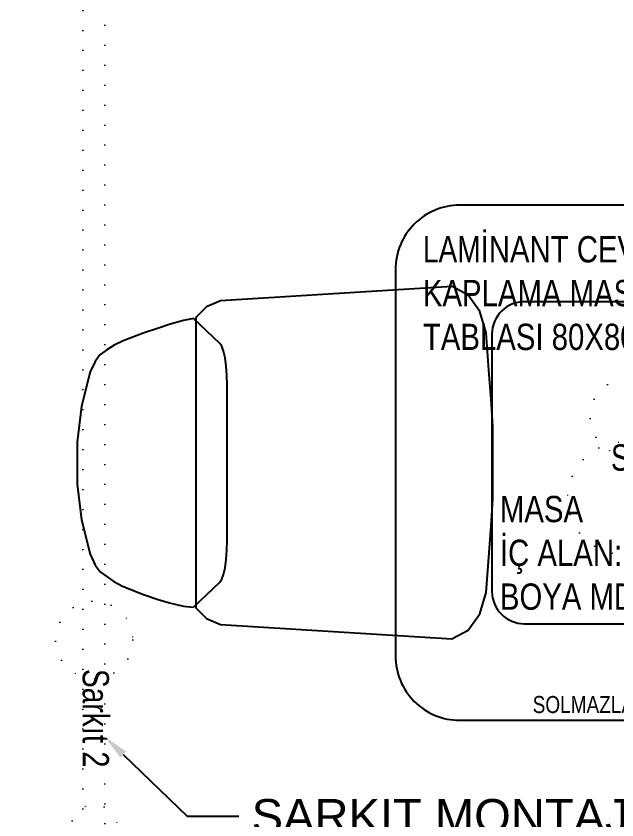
# Model space of a CAD drawing. Header units: millimetres. Extents: x 7687 to 15428, y -715 to 4028.
# Drawn here: x 9683.9 to 9777.2, y -111.1 to 13.8 of the extents above; entities that cross this region are included whole.
import ezdxf
from ezdxf import colors
from ezdxf.entities.mleader import LeaderData, LeaderLine
from ezdxf.math import Vec2, Vec3

# ---------------------------------------------------------------- set-up
doc = ezdxf.new("R2010")
doc.units = ezdxf.units.MM
doc.linetypes.add('14.022_CEKIRDEKLER_SAFTLAR_+51.00$0$ACAD_ISO07W100', pattern=[3, 0, -3])
doc.linetypes.add('ACAD_ISO07W100', pattern=[3, 0, -3])
doc.layers.add('LAMİNANT MASA', color=121, linetype='Continuous')
doc.layers.add('YAZI', color=121, linetype='Continuous')
for name, color, linetype, lineweight in [('Sarkıt Ayd.', 50, 'ACAD_ISO07W100', 0), ('SS_FURNITURE', 23, 'Continuous', 25), ('yazı', 7, 'Continuous', 20)]:
    doc.layers.add(name, color=color, linetype=linetype, lineweight=lineweight)
doc.styles.add('OTEL AKSARAY', font='', dxfattribs={"width": 0.8})
doc.styles.get("Standard").update_dxf_attribs({"font": 'arial.ttf'})
doc.styles.get('OTEL AKSARAY').set_extended_font_data('FrankRuehl')

# ---------------------------------------------------------------- blocks, each defined once
blk = doc.blocks.new('A$C45576B5D')
for points, elevation in [([(0, 45.99), (16.66, 14.04), (18.37, 12.42), (20.59, 11.58), (61.76, 29.87), (62.63, 32.08), (62.58, 34.44), (50.04, 68.21), (47.77, 69.95), (44.71, 70.58), (41.3, 70.12), (31.58, 66.66), (27.59, 65.16), (17.31, 60.59), (13.53, 58.64), (9.56, 56.5), (4.44, 53.75), (1.81, 51.52), (0.23, 48.84)], 3.76), ([(20.87, 11.3), (21.76, 10), (23.25, 8.22), (24.42, 6.92), (25.98, 5.2), (28.46, 2.69), (29.66, 1.69), (30.75, 0.97), (31.91, 0.3), (33.16, 0.01), (34.93, 0), (40.38, 0.94), (45.73, 2.56), (51.7, 5.21), (56.48, 8.09), (60.84, 11.51), (62.07, 12.88), (62.69, 14), (62.97, 15.31), (63.21, 16.58), (63.36, 18.08), (63.17, 21.61), (62.95, 24.01), (62.74, 25.84), (62.31, 28.03), (61.83, 29.5), (56.59, 31.67), (56.08, 31.77), (55.28, 31.71), (54.24, 31.49), (53, 31.13), (51.63, 30.64), (50.22, 30.05), (39.21, 25.16), (28.2, 20.27), (26.82, 19.62), (25.55, 18.94), (24.45, 18.26), (23.58, 17.63), (23, 17.08), (22.73, 16.63)], 13)]:
    blk.add_lwpolyline(points, close=True, dxfattribs=dict(elevation=elevation))
blk = doc.blocks.new('fxtgd')
at = {"layer": 'Sarkıt Ayd.', "linetype": '14.022_CEKIRDEKLER_SAFTLAR_+51.00$0$ACAD_ISO07W100'}
for centre, radius in [((47577.87, 3685.46), 6), ((47587.87, 3681.37), 3.6), ((47577.16, 3672.82), 8.75), ((47589.2, 3674.2), 5.55)]:
    blk.add_circle(centre, radius, dxfattribs=at)
at = {"layer": 'Sarkıt Ayd.', "insert": (47575.13, 3681.18), "char_height": 4.08, "attachment_point": 1, "style": 'OTEL AKSARAY'}
blk.add_mtext_dynamic_manual_height_columns('Sark{\\fArial|b0|i0|c162|p34;ıt 1}', width=49.5719, gutter_width=425, heights=[0], dxfattribs=at)
blk = doc.blocks.new('LAMİNANT CEVİZ MASA')
at = {"layer": 'LAMİNANT MASA'}
for points in [[(47278.24, 3555.66), (47338.24, 3555.66, 0.414214), (47348.24, 3565.66), (47348.24, 3625.66, 0.414214), (47338.24, 3635.66), (47278.24, 3635.66, 0.414214), (47268.24, 3625.66), (47268.24, 3565.66, 0.414214)], [(47288.24, 3570.66), (47328.24, 3570.66, 0.414214), (47333.24, 3575.66), (47333.24, 3615.66, 0.414214), (47328.24, 3620.66), (47288.24, 3620.66, 0.414214), (47283.24, 3615.66), (47283.24, 3575.66, 0.414214)]]:
    blk.add_lwpolyline(points, format="xyb", close=True, dxfattribs=at)
at = {"layer": 'Sarkıt Ayd.'}
blk.add_blockref('fxtgd', (-273.4, -82.67), dxfattribs=at)
at = {"layer": 'yazı', "attachment_point": 1, "style": 'OTEL AKSARAY'}
for s, width, insert, char_height in [('LAM{\\fArial|b0|i0|c162|p34;İNANT CEVİZ KAPLAMA MASA TABLASI 80X80 cm}', 49.5719, (47272.5, 3630.85), 4.08), ('{\\fArial|b0|i0|c162|p34;MASA\\PİÇ ALAN: LAKE BOYA MDF}', 37.1071, (47284.47, 3590.51), 4.08), ('{\\fArial|b0|i0|c162|p34;SOLMAZLAR MODEL 4}', 37.1071, (47289.56, 3559.43), 2.6438)]:
    blk.add_mtext_dynamic_manual_height_columns(s, width=width, gutter_width=425, heights=[0], dxfattribs=dict(at, insert=insert, char_height=char_height))
blk = doc.blocks.new('AJGIRHNGPB')
at = {"layer": 'Sarkıt Ayd.', "linetype": '14.022_CEKIRDEKLER_SAFTLAR_+51.00$0$ACAD_ISO07W100'}
blk.add_lwpolyline([(49949.25, 3313.17), (49949.25, 2593.17), (49945.85, 2593.17), (49945.85, 3313.17)], dxfattribs=at)
for centre, radius in [((49947.6, 3047.23), 6), ((49947.6, 3018.03), 3.6)]:
    blk.add_circle(centre, radius, dxfattribs=at)
at = {"layer": 'Sarkıt Ayd.', "insert": (49949.9, 3042.69), "char_height": 4.08, "attachment_point": 1, "rotation": 270, "style": 'OTEL AKSARAY'}
blk.add_mtext_dynamic_manual_height_columns('Sark{\\fArial|b0|i0|c162|p34;ıt 2 }', width=49.5719, gutter_width=425, heights=[0], dxfattribs=at)

msp = doc.modelspace()

# ---------------------------------------------------------------- block references
at = {"layer": 'SS_FURNITURE', "rotation": 246.0476519141656}
msp.add_blockref('A$C45576B5D', (9709.59, -9.56, -3.76), dxfattribs=at)
at = {"layer": 'YAZI'}
for name, p in [('AJGIRHNGPB', (-40251.6, -3130.33)), ('LAMİNANT CEVİZ MASA', (-37525.41, -3651.27))]:
    msp.add_blockref(name, p, dxfattribs=at)

# ---------------------------------------------------------------- leaders
at = {"color": 252, "ltscale": 100, "true_color": 0x939598}
ml = msp.add_multileader_mtext('Standard', dxfattribs=at)
ml.set_content('SARKIT MONTAJI RAY SPOTA YAPILACAKTIR.', color=(147, 149, 152))
ml.set_leader_properties()
ml.build(insert=Vec2(0, 0))
ctx = ml.context
ctx.base_point, ctx.char_height, ctx.plane_origin = Vec3(9718.48, -110.5), 5.2416, Vec3(9826.14, -196.78)
notes = []
notes.append((ctx, [(1, (1, 1, 0), (9710.48, -110.5), (1, 0), 8, [(0, [(9697.65, -98.16)], 0, [])])]))
ctx.mtext.insert, ctx.mtext.rotation, ctx.mtext.flow_direction = Vec3(9720.48, -107.84), 6.283185, 5
for ctx, leaders in notes:
    for number, flags, end, landing, length, lines in leaders:
        leader = LeaderData()
        leader.index, (leader.has_last_leader_line, leader.has_dogleg_vector, leader.attachment_direction) = number, flags
        leader.last_leader_point, leader.dogleg_vector, leader.dogleg_length = Vec3(end), Vec3(landing), length
        for number, points, colour, breaks in lines:
            line = LeaderLine()
            line.index, line.vertices, line.color, line.breaks = number, Vec3.list(points), colors.encode_raw_color(colour), breaks
            leader.lines.append(line)
        ctx.leaders.append(leader)

doc.saveas('drawing.dxf')
